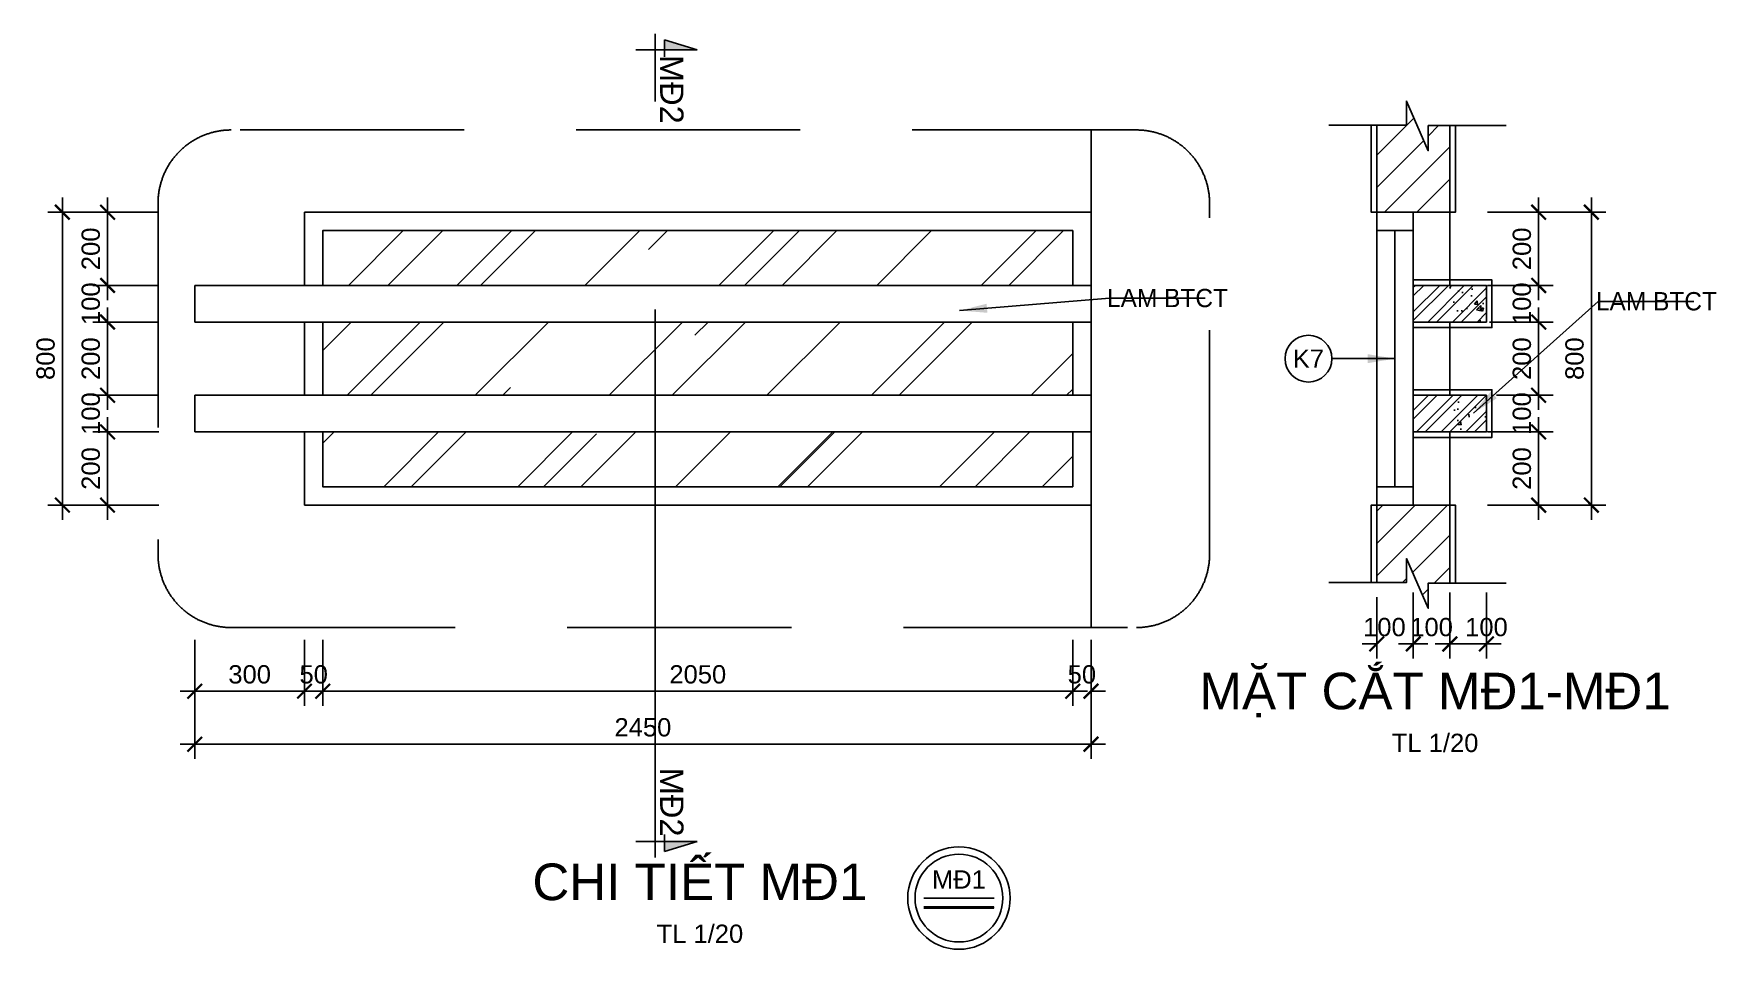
# Model space of a CAD drawing. Header units: inches. Extents: x 452443 to 881249, y 975131 to 1198310.
# Drawn here: x 573213 to 577812, y 1059086 to 1061586 of the extents above; entities that cross this region are included whole.
import ezdxf
from ezdxf.enums import TextEntityAlignment as Align

# ---------------------------------------------------------------- set-up
doc = ezdxf.new("R2010")
doc.units = ezdxf.units.IN
doc.header["$LTSCALE"] = 3.5
doc.header["$MEASUREMENT"] = 0
doc.linetypes.add('HIDDEN', pattern=[0.375, 0.25, -0.125])
for name, color, linetype in [('DOOR-84', 84, 'Continuous'), ('hatch', 4, 'Continuous'), ('hatch vl', 4, 'Continuous'), ('HATCH47', 47, 'Continuous'), ('kich thuoc', 3, 'Continuous'), ('Mui ten', 9, 'Continuous'), ('Netcat', 5, 'Continuous'), ('Netthay_126', 126, 'Continuous'), ('NOI THAT', 42, 'Continuous'), ('phong', 2, 'Continuous'), ('thuocdo', 3, 'Continuous')]:
    doc.layers.add(name, color=color, linetype=linetype)
doc.styles.add('chu 1', font='VHELVEN0.TTF')
doc.styles.get("Standard").update_dxf_attribs({"font": 'times.ttf'})
doc.styles.add('VNI-HELVE', font='VHELVEN0.TTF')
doc.dimstyles.new('MUITEN', dxfattribs={"dimtxt": 250, "dimasz": 150, "dimexe": 1.25, "dimexo": 1.5, "dimgap": 1.5, "dimtad": 1, "dimdec": 0, "dimlfac": 2, "dimrnd": 1.38778e-17, "dimtxsty": 'Standard', "dimcen": 1, "dimclrd": 8, "dimclre": 8, "dimclrt": 7, "dimaunit": 1, "dimazin": 0, "dimtfac": 1, "dimtdec": 0, "dimtmove": 0, "dimatfit": 3, "dimfxl": 1, "dimarcsym": 0})
doc.dimstyles.new('TL20...', dxfattribs={"dimscale": 20, "dimtxt": 2.5, "dimasz": 2, "dimexe": 2, "dimexo": 2, "dimgap": 1, "dimtad": 1, "dimdec": 0, "dimzin": 0, "dimdsep": 46, "dimtxsty": 'chu 1', "dimblk": 'ARCHTICK', "dimcen": 2, "dimdle": 2, "dimclrd": 256, "dimclre": 256, "dimclrt": 256, "dimadec": 1, "dimazin": 0, "dimtfac": 1, "dimtdec": 0, "dimtix": 1, "dimtofl": 0, "dimtmove": 0, "dimatfit": 3, "dimldrblk": 'ARCHTICK', "dimfxl": 10, "dimfxlon": 1, "dimtolj": 1, "dimtzin": 0, "dimlwd": -1, "dimarcsym": 0})

# ---------------------------------------------------------------- blocks, each defined once
blk = doc.blocks.new('dc')
at = {"layer": 'Netcat'}
blk.add_hatch(color=256, dxfattribs=at).paths.add_polyline_path([(828, 672), (828, 147), (989, 147)])
for p, q in [((828, 672), (828, -310)), ((989, 147), (828, 672)), ((0, 0), (1087, 0)), ((717, 147), (989, 147))]:
    blk.add_line(p, q, dxfattribs=at)
at = {"style": 'VNI-HELVE', "flags": 4}
blk.add_attdef('E', text='', height=375, dxfattribs=at).set_placement((482, 272), align=Align.MIDDLE_CENTER)
blk = doc.blocks.new('_ArchTick')
at = {"color": 0, "linetype": 'ByBlock', "const_width": 0.15}
blk.add_lwpolyline([(-0.5, -0.5), (0.5, 0.5)], dxfattribs=at)
blk = doc.blocks.new('*D2721')
at = {"layer": 'DEFPOINTS', "color": 0}
for p in [(573653.1, 1060498.9), (573953.1, 1060454.5), (573953.1, 1059790.7)]:
    blk.add_point(p, dxfattribs=at)
at = {"layer": 'thuocdo', "lineweight": -2}
for p, q in [((573653.1, 1059930.7), (573653.1, 1059750.7)), ((573953.1, 1059930.7), (573953.1, 1059750.7))]:
    blk.add_line(p, q, dxfattribs=at)
at = {"layer": 'thuocdo'}
blk.add_line((573613.1, 1059790.7), (573993.1, 1059790.7), dxfattribs=at)
at = {"layer": 'thuocdo', "xscale": 40, "yscale": 40, "zscale": 40, "rotation": 180}
blk.add_blockref('_ArchTick', (573653.1, 1059790.7), dxfattribs=at)
at = {"layer": 'thuocdo', "xscale": 40, "yscale": 40, "zscale": 40}
blk.add_blockref('_ArchTick', (573953.1, 1059790.7), dxfattribs=at)
at = {"layer": 'thuocdo', "insert": (573803.1, 1059836.4), "char_height": 50, "attachment_point": 5, "style": 'chu 1'}
blk.add_mtext('\\A1;300', dxfattribs=at)
blk = doc.blocks.new('*D2722')
at = {"layer": 'DEFPOINTS', "color": 0}
for p in [(573953.1, 1060454.5), (574003.1, 1060348.9), (574003.1, 1059790.7)]:
    blk.add_point(p, dxfattribs=at)
at = {"layer": 'thuocdo', "lineweight": -2}
for p, q in [((573953.1, 1059930.7), (573953.1, 1059750.7)), ((574003.1, 1059930.7), (574003.1, 1059750.7))]:
    blk.add_line(p, q, dxfattribs=at)
at = {"layer": 'thuocdo'}
for p, q in [((573953.1, 1059790.7), (573913.1, 1059790.7)), ((574003.1, 1059790.7), (574043.1, 1059790.7))]:
    blk.add_line(p, q, dxfattribs=at)
at = {"layer": 'thuocdo', "xscale": 40, "yscale": 40, "zscale": 40}
blk.add_blockref('_ArchTick', (573953.1, 1059790.7), dxfattribs=at)
at = {"layer": 'thuocdo', "xscale": 40, "yscale": 40, "zscale": 40, "rotation": 180}
blk.add_blockref('_ArchTick', (574003.1, 1059790.7), dxfattribs=at)
at = {"layer": 'thuocdo', "insert": (573978.1, 1059836.4), "char_height": 50, "attachment_point": 5, "style": 'chu 1'}
blk.add_mtext('\\A1;50', dxfattribs=at)
blk = doc.blocks.new('*D2723')
at = {"layer": 'DEFPOINTS', "color": 0}
for p in [(576052.8, 1060423.9), (574003.1, 1060348.9), (576052.8, 1059790.7)]:
    blk.add_point(p, dxfattribs=at)
at = {"layer": 'thuocdo', "lineweight": -2}
for p, q in [((574003.1, 1059930.7), (574003.1, 1059750.7)), ((576052.8, 1059930.7), (576052.8, 1059750.7))]:
    blk.add_line(p, q, dxfattribs=at)
at = {"layer": 'thuocdo'}
blk.add_line((573963.1, 1059790.7), (576092.8, 1059790.7), dxfattribs=at)
at = {"layer": 'thuocdo', "xscale": 40, "yscale": 40, "zscale": 40, "rotation": 180}
blk.add_blockref('_ArchTick', (574003.1, 1059790.7), dxfattribs=at)
at = {"layer": 'thuocdo', "xscale": 40, "yscale": 40, "zscale": 40}
blk.add_blockref('_ArchTick', (576052.8, 1059790.7), dxfattribs=at)
at = {"layer": 'thuocdo', "insert": (575028, 1059836.4), "char_height": 50, "attachment_point": 5, "style": 'chu 1'}
blk.add_mtext('\\A1;2050', dxfattribs=at)
blk = doc.blocks.new('*D2724')
at = {"layer": 'DEFPOINTS', "color": 0}
for p in [(576052.8, 1060423.9), (576102.8, 1060160.9), (576102.8, 1059790.7)]:
    blk.add_point(p, dxfattribs=at)
at = {"layer": 'thuocdo', "lineweight": -2}
for p, q in [((576052.8, 1059930.7), (576052.8, 1059750.7)), ((576102.8, 1059930.7), (576102.8, 1059750.7))]:
    blk.add_line(p, q, dxfattribs=at)
at = {"layer": 'thuocdo'}
for p, q in [((576052.8, 1059790.7), (576012.8, 1059790.7)), ((576102.8, 1059790.7), (576142.8, 1059790.7))]:
    blk.add_line(p, q, dxfattribs=at)
at = {"layer": 'thuocdo', "xscale": 40, "yscale": 40, "zscale": 40}
blk.add_blockref('_ArchTick', (576052.8, 1059790.7), dxfattribs=at)
at = {"layer": 'thuocdo', "xscale": 40, "yscale": 40, "zscale": 40, "rotation": 180}
blk.add_blockref('_ArchTick', (576102.8, 1059790.7), dxfattribs=at)
at = {"layer": 'thuocdo', "insert": (576077.8, 1059836.4), "char_height": 50, "attachment_point": 5, "style": 'chu 1'}
blk.add_mtext('\\A1;50', dxfattribs=at)
blk = doc.blocks.new('*D2725')
at = {"layer": 'DEFPOINTS', "color": 0}
for p in [(573653.1, 1059895.8), (576102.8, 1059895.8), (576102.8, 1059646)]:
    blk.add_point(p, dxfattribs=at)
at = {"layer": 'thuocdo', "lineweight": -2}
for p, q in [((573653.1, 1059786), (573653.1, 1059606)), ((576102.8, 1059786), (576102.8, 1059606))]:
    blk.add_line(p, q, dxfattribs=at)
at = {"layer": 'thuocdo'}
blk.add_line((573613.1, 1059646), (576142.8, 1059646), dxfattribs=at)
at = {"layer": 'thuocdo', "xscale": 40, "yscale": 40, "zscale": 40, "rotation": 180}
blk.add_blockref('_ArchTick', (573653.1, 1059646), dxfattribs=at)
at = {"layer": 'thuocdo', "xscale": 40, "yscale": 40, "zscale": 40}
blk.add_blockref('_ArchTick', (576102.8, 1059646), dxfattribs=at)
at = {"layer": 'thuocdo', "insert": (574878, 1059691.7), "char_height": 50, "attachment_point": 5, "style": 'chu 1'}
blk.add_mtext('\\A1;2450', dxfattribs=at)
blk = doc.blocks.new('*D2726')
at = {"layer": 'DEFPOINTS', "color": 0}
for p in [(573414.7, 1060498.9), (573923.1, 1060498.9), (573953.1, 1060298.9)]:
    blk.add_point(p, dxfattribs=at)
at = {"layer": 'thuocdo'}
blk.add_line((573414.7, 1060258.9), (573414.7, 1060538.9), dxfattribs=at)
at = {"layer": 'thuocdo', "lineweight": -2}
for p, q in [((573554.7, 1060498.9), (573374.7, 1060498.9)), ((573554.7, 1060298.9), (573374.7, 1060298.9))]:
    blk.add_line(p, q, dxfattribs=at)
at = {"layer": 'thuocdo', "xscale": 40, "yscale": 40, "zscale": 40}
for p, rotation in [((573414.7, 1060498.9), 90), ((573414.7, 1060298.9), 270)]:
    blk.add_blockref('_ArchTick', p, dxfattribs=dict(at, rotation=rotation))
at = {"layer": 'thuocdo', "insert": (573369, 1060398.9), "char_height": 50, "attachment_point": 5, "rotation": 90, "style": 'chu 1'}
blk.add_mtext('\\A1;200', dxfattribs=at)
blk = doc.blocks.new('*D2727')
at = {"layer": 'DEFPOINTS', "color": 0}
for p in [(573414.7, 1060598.9), (573653.1, 1060598.9), (573923.1, 1060498.9)]:
    blk.add_point(p, dxfattribs=at)
at = {"layer": 'thuocdo'}
for p, q in [((573414.7, 1060598.9), (573414.7, 1060638.9)), ((573414.7, 1060498.9), (573414.7, 1060458.9))]:
    blk.add_line(p, q, dxfattribs=at)
at = {"layer": 'thuocdo', "lineweight": -2}
for p, q in [((573554.7, 1060598.9), (573374.7, 1060598.9)), ((573554.7, 1060498.9), (573374.7, 1060498.9))]:
    blk.add_line(p, q, dxfattribs=at)
at = {"layer": 'thuocdo', "xscale": 40, "yscale": 40, "zscale": 40}
for p, rotation in [((573414.7, 1060598.9), 270), ((573414.7, 1060498.9), 90)]:
    blk.add_blockref('_ArchTick', p, dxfattribs=dict(at, rotation=rotation))
at = {"layer": 'thuocdo', "insert": (573369, 1060548.9), "char_height": 50, "attachment_point": 5, "rotation": 90, "style": 'chu 1'}
blk.add_mtext('\\A1;100', dxfattribs=at)
blk = doc.blocks.new('*D2728')
at = {"layer": 'DEFPOINTS', "color": 0}
for p in [(573414.7, 1060798.9), (573653.1, 1060798.9), (573653.1, 1060598.9)]:
    blk.add_point(p, dxfattribs=at)
at = {"layer": 'thuocdo'}
blk.add_line((573414.7, 1060558.9), (573414.7, 1060838.9), dxfattribs=at)
at = {"layer": 'thuocdo', "lineweight": -2}
for p, q in [((573554.7, 1060798.9), (573374.7, 1060798.9)), ((573554.7, 1060598.9), (573374.7, 1060598.9))]:
    blk.add_line(p, q, dxfattribs=at)
at = {"layer": 'thuocdo', "xscale": 40, "yscale": 40, "zscale": 40}
for p, rotation in [((573414.7, 1060798.9), 90), ((573414.7, 1060598.9), 270)]:
    blk.add_blockref('_ArchTick', p, dxfattribs=dict(at, rotation=rotation))
at = {"layer": 'thuocdo', "insert": (573369, 1060698.9), "char_height": 50, "attachment_point": 5, "rotation": 90, "style": 'chu 1'}
blk.add_mtext('\\A1;200', dxfattribs=at)
blk = doc.blocks.new('*D2729')
at = {"layer": 'DEFPOINTS', "color": 0}
for p in [(573414.7, 1060898.9), (573653.1, 1060898.9), (573653.1, 1060798.9)]:
    blk.add_point(p, dxfattribs=at)
at = {"layer": 'thuocdo'}
for p, q in [((573414.7, 1060898.9), (573414.7, 1060938.9)), ((573414.7, 1060798.9), (573414.7, 1060758.9))]:
    blk.add_line(p, q, dxfattribs=at)
at = {"layer": 'thuocdo', "lineweight": -2}
for p, q in [((573554.7, 1060898.9), (573374.7, 1060898.9)), ((573554.7, 1060798.9), (573374.7, 1060798.9))]:
    blk.add_line(p, q, dxfattribs=at)
at = {"layer": 'thuocdo', "xscale": 40, "yscale": 40, "zscale": 40}
for p, rotation in [((573414.7, 1060898.9), 270), ((573414.7, 1060798.9), 90)]:
    blk.add_blockref('_ArchTick', p, dxfattribs=dict(at, rotation=rotation))
at = {"layer": 'thuocdo', "insert": (573369, 1060848.9), "char_height": 50, "attachment_point": 5, "rotation": 90, "style": 'chu 1'}
blk.add_mtext('\\A1;100', dxfattribs=at)
blk = doc.blocks.new('*D2730')
at = {"layer": 'DEFPOINTS', "color": 0}
for p in [(573414.7, 1061098.9), (573953.1, 1061098.9), (573653.1, 1060898.9)]:
    blk.add_point(p, dxfattribs=at)
at = {"layer": 'thuocdo'}
blk.add_line((573414.7, 1060858.9), (573414.7, 1061138.9), dxfattribs=at)
at = {"layer": 'thuocdo', "lineweight": -2}
for p, q in [((573554.7, 1061098.9), (573374.7, 1061098.9)), ((573554.7, 1060898.9), (573374.7, 1060898.9))]:
    blk.add_line(p, q, dxfattribs=at)
at = {"layer": 'thuocdo', "xscale": 40, "yscale": 40, "zscale": 40}
for p, rotation in [((573414.7, 1061098.9), 90), ((573414.7, 1060898.9), 270)]:
    blk.add_blockref('_ArchTick', p, dxfattribs=dict(at, rotation=rotation))
at = {"layer": 'thuocdo', "insert": (573369, 1060998.9), "char_height": 50, "attachment_point": 5, "rotation": 90, "style": 'chu 1'}
blk.add_mtext('\\A1;200', dxfattribs=at)
blk = doc.blocks.new('*D2731')
at = {"layer": 'DEFPOINTS', "color": 0}
for p in [(573291.2, 1061098.9), (573464.7, 1061098.9), (573514.3, 1060298.9)]:
    blk.add_point(p, dxfattribs=at)
at = {"layer": 'thuocdo'}
blk.add_line((573291.2, 1060258.9), (573291.2, 1061138.9), dxfattribs=at)
at = {"layer": 'thuocdo', "lineweight": -2}
for p, q in [((573424.7, 1061098.9), (573251.2, 1061098.9)), ((573431.2, 1060298.9), (573251.2, 1060298.9))]:
    blk.add_line(p, q, dxfattribs=at)
at = {"layer": 'thuocdo', "xscale": 40, "yscale": 40, "zscale": 40}
for p, rotation in [((573291.2, 1061098.9), 90), ((573291.2, 1060298.9), 270)]:
    blk.add_blockref('_ArchTick', p, dxfattribs=dict(at, rotation=rotation))
at = {"layer": 'thuocdo', "insert": (573245.5, 1060698.9), "char_height": 50, "attachment_point": 5, "rotation": 90, "style": 'chu 1'}
blk.add_mtext('\\A1;800', dxfattribs=at)
blk = doc.blocks.new('*D2732')
at = {"layer": 'DEFPOINTS', "color": 0}
for p in [(577008.6, 1060498.9), (577326.4, 1060498.9), (577083.7, 1060298.9)]:
    blk.add_point(p, dxfattribs=at)
at = {"layer": 'thuocdo'}
blk.add_line((577326.4, 1060258.9), (577326.4, 1060538.9), dxfattribs=at)
at = {"layer": 'thuocdo', "lineweight": -2}
for p, q in [((577186.4, 1060498.9), (577366.4, 1060498.9)), ((577186.4, 1060298.9), (577366.4, 1060298.9))]:
    blk.add_line(p, q, dxfattribs=at)
at = {"layer": 'thuocdo', "xscale": 40, "yscale": 40, "zscale": 40}
for p, rotation in [((577326.4, 1060498.9), 90), ((577326.4, 1060298.9), 270)]:
    blk.add_blockref('_ArchTick', p, dxfattribs=dict(at, rotation=rotation))
at = {"layer": 'thuocdo', "insert": (577280.7, 1060398.9), "char_height": 50, "attachment_point": 5, "rotation": 90, "style": 'chu 1'}
blk.add_mtext('\\A1;200', dxfattribs=at)
blk = doc.blocks.new('*D2733')
at = {"layer": 'DEFPOINTS', "color": 0}
for p in [(577171.1, 1060598.9), (577326.4, 1060598.9), (577008.6, 1060498.9)]:
    blk.add_point(p, dxfattribs=at)
at = {"layer": 'thuocdo'}
for p, q in [((577326.4, 1060598.9), (577326.4, 1060638.9)), ((577326.4, 1060498.9), (577326.4, 1060458.9))]:
    blk.add_line(p, q, dxfattribs=at)
at = {"layer": 'thuocdo', "lineweight": -2}
for p, q in [((577211.1, 1060598.9), (577366.4, 1060598.9)), ((577186.4, 1060498.9), (577366.4, 1060498.9))]:
    blk.add_line(p, q, dxfattribs=at)
at = {"layer": 'thuocdo', "xscale": 40, "yscale": 40, "zscale": 40}
for p, rotation in [((577326.4, 1060598.9), 270), ((577326.4, 1060498.9), 90)]:
    blk.add_blockref('_ArchTick', p, dxfattribs=dict(at, rotation=rotation))
at = {"layer": 'thuocdo', "insert": (577280.7, 1060548.9), "char_height": 50, "attachment_point": 5, "rotation": 90, "style": 'chu 1'}
blk.add_mtext('\\A1;100', dxfattribs=at)
blk = doc.blocks.new('*D2734')
at = {"layer": 'DEFPOINTS', "color": 0}
for p in [(577152.2, 1060798.9), (577326.4, 1060798.9), (577171.1, 1060598.9)]:
    blk.add_point(p, dxfattribs=at)
at = {"layer": 'thuocdo'}
blk.add_line((577326.4, 1060558.9), (577326.4, 1060838.9), dxfattribs=at)
at = {"layer": 'thuocdo', "lineweight": -2}
for p, q in [((577192.2, 1060798.9), (577366.4, 1060798.9)), ((577211.1, 1060598.9), (577366.4, 1060598.9))]:
    blk.add_line(p, q, dxfattribs=at)
at = {"layer": 'thuocdo', "xscale": 40, "yscale": 40, "zscale": 40}
for p, rotation in [((577326.4, 1060798.9), 90), ((577326.4, 1060598.9), 270)]:
    blk.add_blockref('_ArchTick', p, dxfattribs=dict(at, rotation=rotation))
at = {"layer": 'thuocdo', "insert": (577280.7, 1060698.9), "char_height": 50, "attachment_point": 5, "rotation": 90, "style": 'chu 1'}
blk.add_mtext('\\A1;200', dxfattribs=at)
blk = doc.blocks.new('*D2735')
at = {"layer": 'DEFPOINTS', "color": 0}
for p in [(577133.7, 1060898.9), (577326.4, 1060898.9), (577152.2, 1060798.9)]:
    blk.add_point(p, dxfattribs=at)
at = {"layer": 'thuocdo'}
for p, q in [((577326.4, 1060898.9), (577326.4, 1060938.9)), ((577326.4, 1060798.9), (577326.4, 1060758.9))]:
    blk.add_line(p, q, dxfattribs=at)
at = {"layer": 'thuocdo', "lineweight": -2}
for p, q in [((577186.4, 1060898.9), (577366.4, 1060898.9)), ((577192.2, 1060798.9), (577366.4, 1060798.9))]:
    blk.add_line(p, q, dxfattribs=at)
at = {"layer": 'thuocdo', "xscale": 40, "yscale": 40, "zscale": 40}
for p, rotation in [((577326.4, 1060898.9), 270), ((577326.4, 1060798.9), 90)]:
    blk.add_blockref('_ArchTick', p, dxfattribs=dict(at, rotation=rotation))
at = {"layer": 'thuocdo', "insert": (577280.7, 1060848.9), "char_height": 50, "attachment_point": 5, "rotation": 90, "style": 'chu 1'}
blk.add_mtext('\\A1;100', dxfattribs=at)
blk = doc.blocks.new('*D2736')
at = {"layer": 'DEFPOINTS', "color": 0}
for p in [(577098.7, 1061098.9), (577326.4, 1061098.9), (577133.7, 1060898.9)]:
    blk.add_point(p, dxfattribs=at)
at = {"layer": 'thuocdo'}
blk.add_line((577326.4, 1060858.9), (577326.4, 1061138.9), dxfattribs=at)
at = {"layer": 'thuocdo', "lineweight": -2}
for p, q in [((577186.4, 1061098.9), (577366.4, 1061098.9)), ((577186.4, 1060898.9), (577366.4, 1060898.9))]:
    blk.add_line(p, q, dxfattribs=at)
at = {"layer": 'thuocdo', "xscale": 40, "yscale": 40, "zscale": 40}
for p, rotation in [((577326.4, 1061098.9), 90), ((577326.4, 1060898.9), 270)]:
    blk.add_blockref('_ArchTick', p, dxfattribs=dict(at, rotation=rotation))
at = {"layer": 'thuocdo', "insert": (577280.7, 1060998.9), "char_height": 50, "attachment_point": 5, "rotation": 90, "style": 'chu 1'}
blk.add_mtext('\\A1;200', dxfattribs=at)
blk = doc.blocks.new('*D2737')
at = {"layer": 'DEFPOINTS', "color": 0}
for p in [(577227.9, 1061098.9), (577470.4, 1061098.9), (577227.9, 1060298.9)]:
    blk.add_point(p, dxfattribs=at)
at = {"layer": 'thuocdo'}
blk.add_line((577470.4, 1060258.9), (577470.4, 1061138.9), dxfattribs=at)
at = {"layer": 'thuocdo', "lineweight": -2}
for p, q in [((577330.4, 1061098.9), (577510.4, 1061098.9)), ((577330.4, 1060298.9), (577510.4, 1060298.9))]:
    blk.add_line(p, q, dxfattribs=at)
at = {"layer": 'thuocdo', "xscale": 40, "yscale": 40, "zscale": 40}
for p, rotation in [((577470.4, 1061098.9), 90), ((577470.4, 1060298.9), 270)]:
    blk.add_blockref('_ArchTick', p, dxfattribs=dict(at, rotation=rotation))
at = {"layer": 'thuocdo', "insert": (577424.7, 1060698.9), "char_height": 50, "attachment_point": 5, "rotation": 90, "style": 'chu 1'}
blk.add_mtext('\\A1;800', dxfattribs=at)
blk = doc.blocks.new('*D2849')
at = {"layer": 'DEFPOINTS', "color": 0}
for p in [(576983.7, 1060310.4), (577083.7, 1060322.2), (577083.7, 1059919.8)]:
    blk.add_point(p, dxfattribs=at)
at = {"layer": 'thuocdo', "lineweight": -2}
for p, q in [((576983.7, 1060059.8), (576983.7, 1059879.8)), ((577083.7, 1060059.8), (577083.7, 1059879.8))]:
    blk.add_line(p, q, dxfattribs=at)
at = {"layer": 'thuocdo'}
for p, q in [((576983.7, 1059919.8), (576943.7, 1059919.8)), ((577083.7, 1059919.8), (577123.7, 1059919.8))]:
    blk.add_line(p, q, dxfattribs=at)
at = {"layer": 'thuocdo', "xscale": 40, "yscale": 40, "zscale": 40}
blk.add_blockref('_ArchTick', (576983.7, 1059919.8), dxfattribs=at)
at = {"layer": 'thuocdo', "xscale": 40, "yscale": 40, "zscale": 40, "rotation": 180}
blk.add_blockref('_ArchTick', (577083.7, 1059919.8), dxfattribs=at)
at = {"layer": 'thuocdo', "insert": (577033.7, 1059965.5), "char_height": 50, "attachment_point": 5, "style": 'chu 1'}
blk.add_mtext('\\A1;100', dxfattribs=at)

msp = doc.modelspace()

# ---------------------------------------------------------------- hatches: boundary and pattern name
at = {"layer": 'hatch'}
h = msp.add_hatch(dxfattribs=at)
h.set_pattern_fill('ANSI31', color=256, scale=500)
h.set_pattern_definition([(45, (691592.24, 927061.53), (-44.194174, 44.194174), [])])
h.paths.add_polyline_path([(577083.7, 1061335.4), (577024.5, 1061335.4), (577024.5, 1061266.6), (576965.1, 1061402.3), (576965.1, 1061337), (576883.7, 1061337), (576883.7, 1061098.9), (576983.7, 1061098.9), (577083.7, 1061098.9)])
h.paths.add_polyline_path([(577083.7, 1060298.9), (576883.7, 1060298.9), (576883.7, 1060087.5), (576965.1, 1060087.5), (576965.1, 1060152.8), (577024.5, 1060017.1), (577024.5, 1060085.9), (577083.7, 1060085.9)])
h = msp.add_hatch(dxfattribs=at)
h.set_pattern_fill('AR-RROOF', color=256, scale=15, angle=45)
h.set_pattern_definition([(45, (692128.23, 923986.73), (323.2892, 862.1046), [5715, -762, 1905, -381]), (45, (692351.84, 924479.75), (-627.7199, 88.9045), [1143, -125.73, 2286, -285.75]), (45, (692033.94, 924350.43), (1220.4168, 1581.4231), [3048, -533.4, 1524, -381])])
h.paths.add_polyline_path([(576052.8, 1060798.9), (574003.1, 1060798.9), (574003.1, 1060598.9), (576052.8, 1060598.9)])
h.paths.add_polyline_path([(576052.8, 1061048.9), (574003.1, 1061048.9), (574003.1, 1060898.9), (576052.8, 1060898.9)])
h.paths.add_polyline_path([(576052.8, 1060498.9), (574003.1, 1060498.9), (574003.1, 1060348.9), (576052.8, 1060348.9)])
h = msp.add_hatch(dxfattribs=at)
h.set_pattern_fill('STEEL', color=256, scale=15)
h.set_pattern_definition([(45, (691592.24, 923986.73), (-33.67596, 33.67596), []), (45, (691592.24, 924010.54), (-33.67596, 33.67596), [])])
h.paths.add_polyline_path([(577183.7, 1060898.9), (576983.7, 1060898.9), (576983.7, 1060798.9), (577183.7, 1060798.9)])
h.paths.add_polyline_path([(577183.7, 1060598.9), (576983.7, 1060598.9), (576983.7, 1060498.9), (577183.7, 1060498.9)])
h = msp.add_hatch(dxfattribs=at)
h.set_pattern_fill('AR-CONC', color=256, scale=15)
h.set_pattern_definition([(50, (691592.24, 927061.53), (107.589027, -9.41282), [11.25, -123.75]), (355, (691592.24, 927061.53), (-20.8127, 112.82882), [9, -99]), (100.451444, (691601.21, 927060.74), (86.77633, 103.416), [9.56103, -105.17132]), (46.1842, (691592.24, 927091.53), (160.0862, -24.82789), [16.875, -185.625]), (96.63564, (691605.58, 927089.46), (140.19929, 146.11779), [14.34155, -157.75706]), (351.18416, (691592.24, 927091.53), (140.19929, 146.11779), [13.5, -148.5]), (21, (691607.24, 927084.03), (89.53606, -60.392834), [11.25, -123.75]), (326, (691607.24, 927084.03), (36.4973, 108.77251), [9, -99]), (71.451445, (691614.7, 927078.99), (126.033357, 48.37967), [9.56103, -105.17132]), (37.5, (691592.24, 927061.527), (1.823978, 49.934078), [0, -97.8, 0, -100.5, 0, -99.375]), (7.5, (691592.24, 927061.53), (39.46043, 59.161757), [0, -57.3, 0, -95.55, 0, -37.875]), (327.5, (691558.79, 927061.527), (80.073365, -3.383231), [0, -37.5, 0, -117, 0, -155.25]), (317.5, (691543.79, 927061.53), (87.477925, 15.015747), [0, -48.75, 0, -77.7, 0, -110.25])])
h.paths.add_polyline_path([(577183.7, 1060898.9), (577083.7, 1060898.9), (577083.7, 1060798.9), (577183.7, 1060798.9)])
h.paths.add_polyline_path([(577183.7, 1060598.9), (577083.7, 1060598.9), (577083.7, 1060498.9), (577183.7, 1060498.9)])

# ---------------------------------------------------------------- linework, layer by layer
at = {"linetype": 'HIDDEN', "ltscale": 700}
msp.add_lwpolyline([(573752.6, 1059964.5), (576226.9, 1059964.5, 0.414214), (576426.9, 1060164.5), (576426.9, 1061123.5, 0.414214), (576226.9, 1061323.5), (573752.6, 1061323.5, 0.414214), (573552.6, 1061123.5), (573552.6, 1060164.5, 0.414214)], format="xyb", close=True, dxfattribs=at)
for radius in [140, 120]:
    msp.add_circle((575741.8, 1059225.7), radius)
at = {"layer": 'DOOR-84'}
for points in [[(573953.1, 1061098.9), (576102.8, 1061098.9)], [(573953.1, 1060498.9), (573953.1, 1060298.9), (576102.8, 1060298.9), (576102.8, 1061098.9), (573953.1, 1061098.9), (573953.1, 1060898.9)], [(576883.7, 1061098.9), (576983.7, 1061098.9)], [(576052.8, 1060898.9), (576052.8, 1061048.9), (574003.1, 1061048.9), (574003.1, 1060898.9)], [(576883.7, 1061048.9), (576983.7, 1061048.9)], [(576933.7, 1061048.9), (576933.7, 1060348.9)], [(573953.1, 1060798.9), (573953.1, 1060598.9)], [(574003.1, 1060798.9), (574003.1, 1060598.9)], [(576052.8, 1060598.9), (576052.8, 1060798.9)], [(574003.1, 1060498.9), (574003.1, 1060348.9), (576052.8, 1060348.9), (576052.8, 1060498.9)], [(576883.7, 1060348.9), (576983.7, 1060348.9)], [(573953.1, 1060298.9), (576102.8, 1060298.9)], [(576883.7, 1060298.9), (576983.7, 1060298.9)]]:
    msp.add_lwpolyline(points, dxfattribs=at)
msp.add_lwpolyline([(576883.7, 1060298.9), (576983.7, 1060298.9), (576983.7, 1061098.9), (576883.7, 1061098.9)], close=True, dxfattribs=at)
at = {"layer": 'hatch vl'}
msp.add_circle((576697.1, 1060698.9), 64, dxfattribs=at)
at = {"layer": 'HATCH47', "linetype": 'HIDDEN', "ltscale": 1500}
msp.add_lwpolyline([(574911.8, 1059520.9), (574911.8, 1061401.7)], dxfattribs=at)
at = {"layer": 'kich thuoc', "const_width": 8}
msp.add_lwpolyline([(575645.8, 1059200), (575837.8, 1059200)], dxfattribs=at)
at = {"layer": 'Mui ten'}
for p, q in [((575837.8, 1059225.7), (575645.8, 1059225.7)), ((575837.8, 1059200), (575645.8, 1059200))]:
    msp.add_line(p, q, dxfattribs=at)
at = {"layer": 'Netcat'}
for points in [[(576883.7, 1061337), (576883.7, 1061098.9)], [(577083.7, 1061335.4), (577083.7, 1061098.9)], [(576983.7, 1060898.9), (577183.7, 1060898.9), (577183.7, 1060798.9), (576983.7, 1060798.9)], [(576983.7, 1060598.9), (577183.7, 1060598.9), (577183.7, 1060498.9), (576983.7, 1060498.9)], [(576883.7, 1060298.9), (576883.7, 1060087.5)], [(577083.7, 1060298.9), (577083.7, 1060085.9)]]:
    msp.add_lwpolyline(points, dxfattribs=at)
at = {"layer": 'Netthay_126'}
for p, q in [((576102.8, 1061323.5), (576102.8, 1059964.5)), ((573953.1, 1060798.9), (573953.1, 1060598.9))]:
    msp.add_line(p, q, dxfattribs=at)
for points in [[(577083.7, 1061098.9), (577083.7, 1060898.9)], [(573653.1, 1060898.9), (576102.8, 1060898.9)], [(573653.1, 1060898.9), (573653.1, 1060798.9)], [(573653.1, 1060798.9), (576102.8, 1060798.9)], [(577083.7, 1060798.9), (577083.7, 1060598.9)], [(573653.1, 1060598.9), (576102.8, 1060598.9)], [(573653.1, 1060598.9), (573653.1, 1060498.9)], [(573653.1, 1060498.9), (576102.8, 1060498.9)], [(577083.7, 1060498.9), (577083.7, 1060298.9)]]:
    msp.add_lwpolyline(points, dxfattribs=at)
at = {"layer": 'NOI THAT'}
for points in [[(577098.7, 1061335.4), (577098.7, 1061098.9), (576868.7, 1061098.9), (576868.7, 1061337)], [(576983.7, 1060913.9), (577198.7, 1060913.9), (577198.7, 1060783.9), (576983.7, 1060783.9)], [(576983.7, 1060613.9), (577198.7, 1060613.9), (577198.7, 1060483.9), (576983.7, 1060483.9)], [(576868.7, 1060087.5), (576868.7, 1060298.9), (577098.7, 1060298.9), (577098.7, 1060085.9)]]:
    msp.add_lwpolyline(points, dxfattribs=at)
at = {"layer": 'thuocdo'}
for p, q in [((576883.7, 1060047.5), (576883.7, 1059879.8)), ((576983.7, 1060059.8), (576983.7, 1059879.8)), ((577083.7, 1060059.8), (577083.7, 1059879.8)), ((577183.7, 1060059.8), (577183.7, 1059879.8)), ((576883.7, 1059919.8), (576843.7, 1059919.8)), ((576983.7, 1059919.8), (577023.7, 1059919.8)), ((577043.7, 1059919.8), (577223.7, 1059919.8))]:
    msp.add_line(p, q, dxfattribs=at)
for points in [[(576753.2, 1061337), (576965.1, 1061337), (576965.1, 1061402.3), (577024.5, 1061266.6), (577024.5, 1061335.4), (577237.4, 1061335.4)], [(576753.2, 1060087.5), (576965.1, 1060087.5), (576965.1, 1060152.8), (577024.5, 1060017.1), (577024.5, 1060085.9), (577237.4, 1060085.9)]]:
    msp.add_lwpolyline(points, dxfattribs=at)

# ---------------------------------------------------------------- block references
at = {"layer": 'phong'}
ref = msp.add_blockref('dc', (574911.8, 1061401.7), dxfattribs=dict(at, xscale=-0.1700000000419095, yscale=0.1700000000419095, zscale=0.1700000000011642, rotation=270))
ref.add_attrib('E', 'MÑ2', dxfattribs={"layer": '0', "height": 63.75, "rotation": 270, "style": 'VNI-HELVE'}).set_placement((574957, 1061434.5), align=Align.MIDDLE_CENTER)
ref = msp.add_blockref('dc', (574911.8, 1059520.9), dxfattribs=dict(at, xscale=0.1700000000419095, yscale=0.1700000000419095, zscale=0.1700000000011642, rotation=270))
ref.add_attrib('E', 'MÑ2', dxfattribs={"layer": '0', "height": 63.75, "rotation": 270, "style": 'VNI-HELVE'}).set_placement((574957, 1059487.7), align=Align.MIDDLE_CENTER)
at = {"layer": 'thuocdo', "xscale": 40, "yscale": 40, "zscale": 40}
for p in [(576883.7, 1059919.8), (577183.7, 1059919.8)]:
    msp.add_blockref('_ArchTick', p, dxfattribs=at)
at = {"layer": 'thuocdo', "xscale": 40, "yscale": 40, "zscale": 40, "rotation": 180}
for p in [(576983.7, 1059919.8), (577083.7, 1059919.8)]:
    msp.add_blockref('_ArchTick', p, dxfattribs=at)

# ---------------------------------------------------------------- texts
at = {"attachment_point": 5, "style": 'chu 1'}
for s, insert, char_height, width in [('{\\fVNI Helve|b0|i0|c0|p2;LAM BTCT}', (576311.9, 1060864.2), 50, 352.54), ('{\\fVNI Helve|b0|i0|c0|p2;LAM BTCT}', (577648.3, 1060855.4), 50, 352.54), ('K7', (576697.1, 1060698.9), 50, 81.408), ('MAËT CAÉT MÑ1-MÑ1\\P{\\H0.5x;TL 1/20 }', (577043.3, 1059732.5), 100, 1349.232), ('CHI TIEÁT MÑ1\\P{\\H0.5x;TL 1/20 }', (575033.8, 1059211.3), 100, 1181.252), ('MÑ1', (575741.8, 1059276.5), 50, 129.508)]:
    msp.add_mtext(s, dxfattribs=dict(at, insert=insert, char_height=char_height, width=width))
at = {"layer": 'thuocdo', "char_height": 50, "attachment_point": 5, "style": 'chu 1'}
for insert in [(576904.8, 1059965.5), (577183.7, 1059965.5)]:
    msp.add_mtext('\\A1;100', dxfattribs=dict(at, insert=insert))

# ---------------------------------------------------------------- dimensions: what is measured, and where the dimension line sits
at = {"layer": 'thuocdo'}
for base, p1, p2, override, picture, middle in [((573291.2, 1061098.9), (573514.3, 1060298.9), (573464.7, 1061098.9), {"dimfxl": 7}, '*D2731', (573245.5, 1060698.9)), ((573414.7, 1061098.9), (573653.1, 1060898.9), (573953.1, 1061098.9), {"dimtmove": 1, "dimfxl": 7}, '*D2730', (573369, 1060998.9)), ((577326.4, 1061098.9), (577133.7, 1060898.9), (577098.7, 1061098.9), {"dimtmove": 1, "dimfxl": 7}, '*D2736', (577280.7, 1060998.9)), ((577470.4, 1061098.9), (577227.9, 1060298.9), (577227.9, 1061098.9), {"dimfxl": 7}, '*D2737', (577424.7, 1060698.9)), ((573414.7, 1060898.9), (573653.1, 1060798.9), (573653.1, 1060898.9), {"dimtmove": 1, "dimfxl": 7}, '*D2729', (573369, 1060848.9)), ((577326.4, 1060898.9), (577152.2, 1060798.9), (577133.7, 1060898.9), {"dimtmove": 1, "dimfxl": 7}, '*D2735', (577280.7, 1060848.9)), ((573414.7, 1060798.9), (573653.1, 1060598.9), (573653.1, 1060798.9), {"dimtmove": 1, "dimfxl": 7}, '*D2728', (573369, 1060698.9)), ((577326.4, 1060798.9), (577171.1, 1060598.9), (577152.2, 1060798.9), {"dimtmove": 1, "dimfxl": 7}, '*D2734', (577280.7, 1060698.9)), ((573414.7, 1060598.9), (573923.1, 1060498.9), (573653.1, 1060598.9), {"dimtmove": 1, "dimfxl": 7}, '*D2727', (573369, 1060548.9)), ((577326.4, 1060598.9), (577008.6, 1060498.9), (577171.1, 1060598.9), {"dimtmove": 1, "dimfxl": 7}, '*D2733', (577280.7, 1060548.9)), ((573414.7, 1060498.9), (573953.1, 1060298.9), (573923.1, 1060498.9), {"dimfxl": 7}, '*D2726', (573369, 1060398.9)), ((577326.4, 1060498.9), (577083.7, 1060298.9), (577008.6, 1060498.9), {"dimfxl": 7}, '*D2732', (577280.7, 1060398.9))]:
    dim = msp.add_linear_dim(base=base, p1=p1, p2=p2, angle=90, dimstyle='TL20...', override=override, dxfattribs=at)
    dim.commit()
    dim.dimension.update_dxf_attribs({"geometry": picture, "text_midpoint": middle})
for base, p1, p2, override, picture, middle in [((573953.1, 1059790.7), (573653.1, 1060498.9), (573953.1, 1060454.5), {"dimfxl": 7}, '*D2721', (573803.1, 1059836.4)), ((574003.1, 1059790.7), (573953.1, 1060454.5), (574003.1, 1060348.9), {"dimtmove": 1, "dimfxl": 7}, '*D2722', (573978.1, 1059836.4)), ((576052.8, 1059790.7), (574003.1, 1060348.9), (576052.8, 1060423.9), {"dimtmove": 1, "dimfxl": 7}, '*D2723', (575028, 1059836.4)), ((576102.8, 1059790.7), (576052.8, 1060423.9), (576102.8, 1060160.9), {"dimtmove": 1, "dimfxl": 7}, '*D2724', (576077.8, 1059836.4)), ((577083.7, 1059919.8), (576983.7, 1060310.4), (577083.7, 1060322.2), {"dimtmove": 1, "dimfxl": 7}, '*D2849', (577033.7, 1059965.5)), ((576102.8, 1059646), (573653.1, 1059895.8), (576102.8, 1059895.8), {"dimfxl": 7}, '*D2725', (574878, 1059691.7))]:
    dim = msp.add_linear_dim(base=base, p1=p1, p2=p2, dimstyle='TL20...', override=override, dxfattribs=at)
    dim.commit()
    dim.dimension.update_dxf_attribs({"geometry": picture, "text_midpoint": middle})

# ---------------------------------------------------------------- leaders
at = {"layer": 'phong', "linetype": 'Continuous', "ltscale": 0.3}
for points in [[(575743.8, 1060830.3), (576153.1, 1060864.2), (576414.5, 1060864.2)], [(577147.9, 1060550), (577489.5, 1060855.4), (577750.9, 1060855.4)], [(576933.7, 1060698.9), (576761.1, 1060698.9)]]:
    msp.add_leader(points, dimstyle='MUITEN', override={"dimasz": 75}, dxfattribs=at)

doc.saveas('drawing.dxf')
